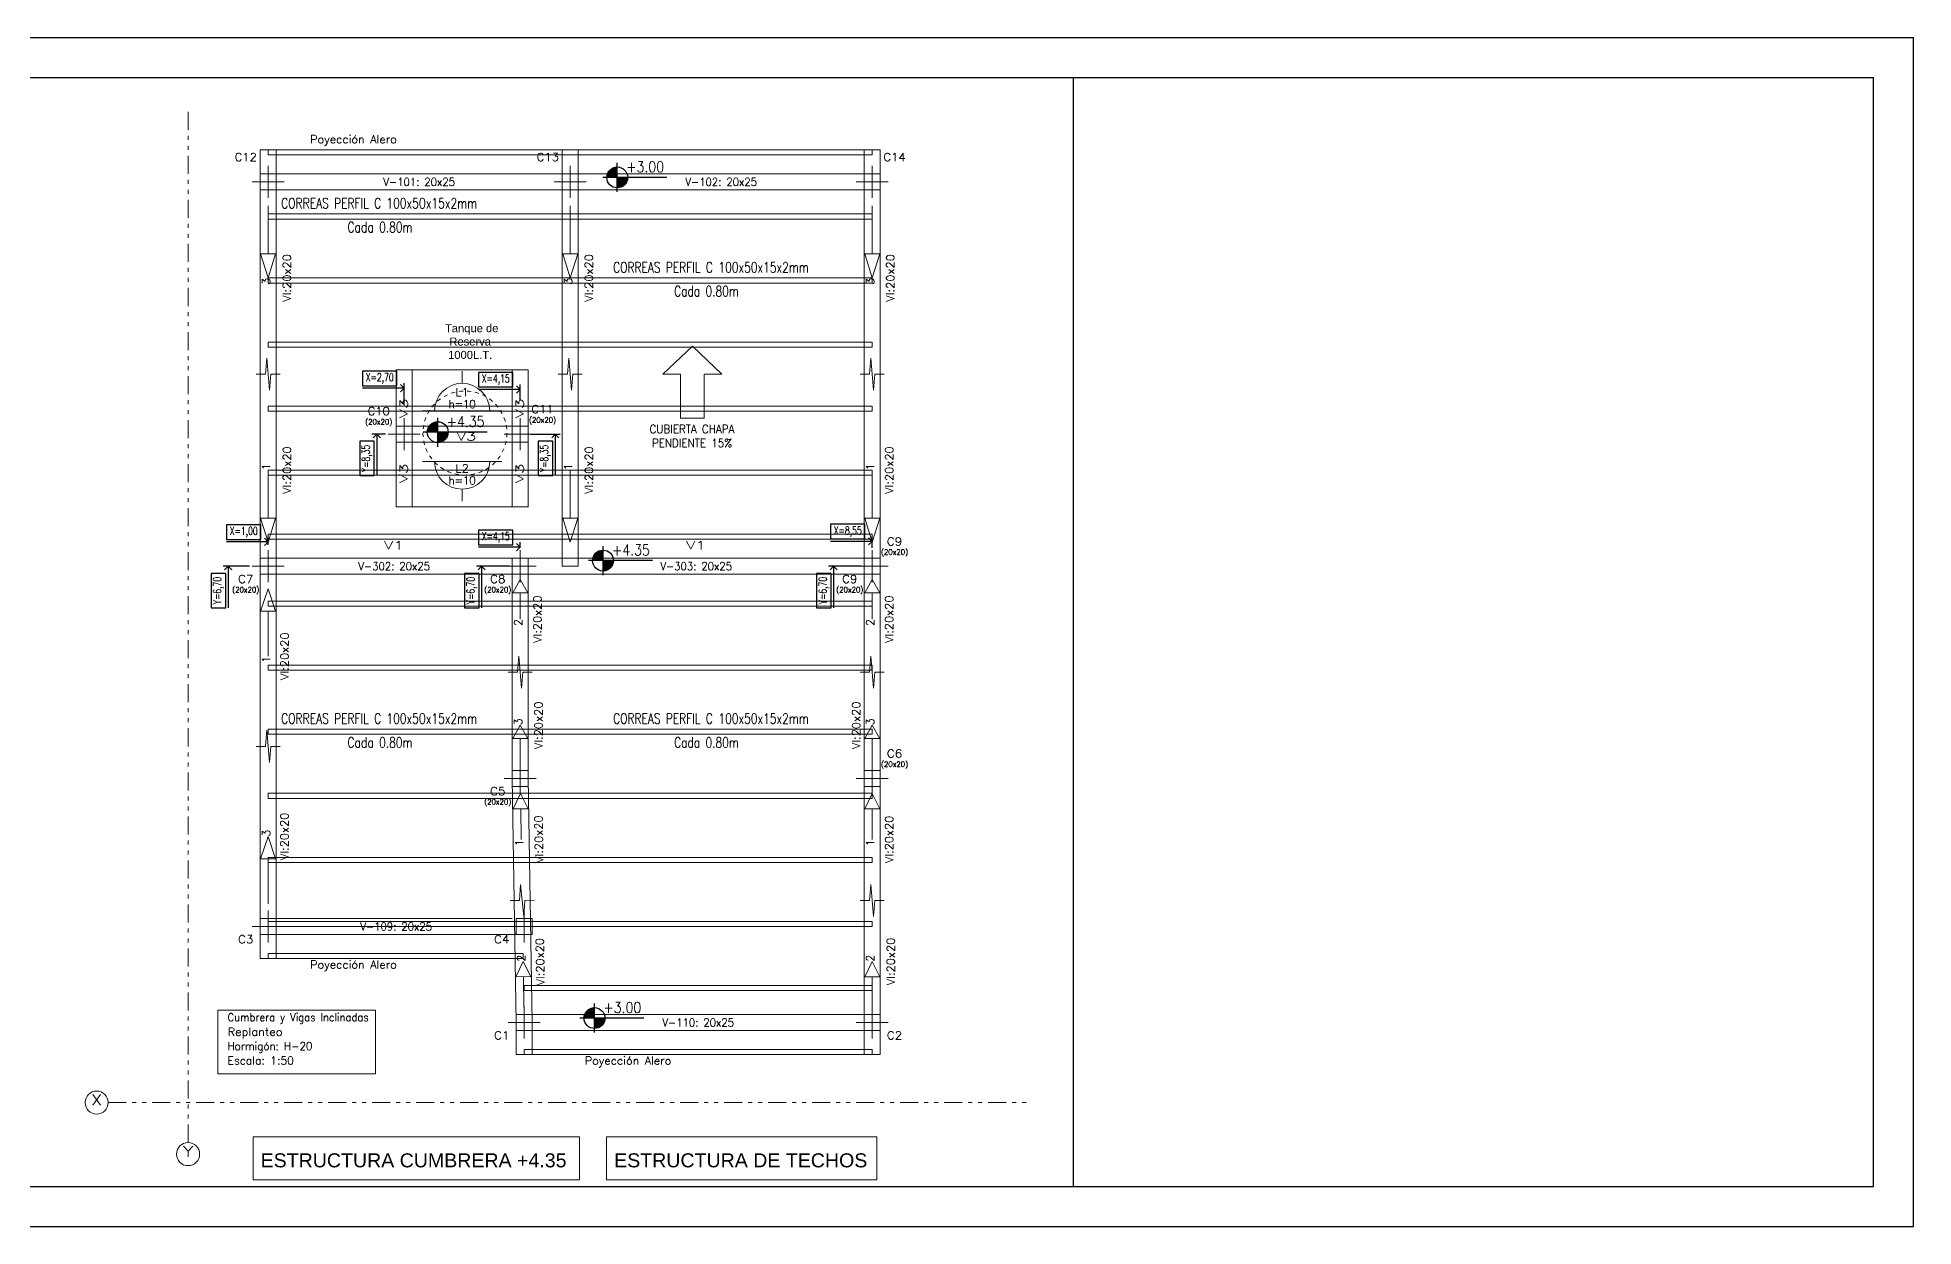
# Model space of a CAD drawing. Header units: millimetres. Extents: x 2686.2 to 2770.2, y 1378.2 to 1450.
# Drawn here: x 2723.3 to 2770.19, y 1378.24 to 1407.94 of the extents above; entities that cross this region are included whole.
import ezdxf
from ezdxf.enums import TextEntityAlignment as Align

# ---------------------------------------------------------------- set-up
doc = ezdxf.new("R2010")
doc.units = ezdxf.units.MM
for name, pattern in [('BREAK', [0.395211, 0.282222, -0.112889, 0.0001]), ('CYPE_RAYAPUNTOPUNTO', [0.45, 0.225, -0.075, 0, -0.075, 0, -0.075]), ('TRAZO_HUECO', [0.75, 0.5, -0.25])]:
    doc.linetypes.add(name, pattern=pattern)
for name, color, linetype, lineweight in [('0.40', 3, 'Continuous', 40), ('ABERTURA', 30, 'Continuous', 15), ('COLUMNA_DIM', 4, 'Continuous', 9), ('COLUMNA_REF', 3, 'Continuous', 9), ('COLUMNAS_EJES', 1, 'Continuous', 0), ('COTAS_REF_LINEAS', 2, 'Continuous', 0), ('COTAS_REPLANTEO', 3, 'CYPE_RAYAPUNTOPUNTO', 0), ('CUADRO_LINEAS_DE_LA_TABLA_DE_COMPUTO_DEL_CUADRO_DE_COLUMNAS', 1, 'Continuous', 9), ('muy fino', 31, 'Continuous', 5), ('OT_NUMG_VIG_INCL', 2, 'Continuous', 0), ('OT_SECC_VIG_INCL', 2, 'Continuous', 0), ('OT_VIG_INCL', 2, 'Continuous', 0), ('PA_NUM_ALTURA', 7, 'Continuous', 0), ('PA_SIMB_HUEC', 7, 'Continuous', 0), ('PILAR_HORMIGON', 2, 'Continuous', 20), ('REFERENCIAS', 2, 'Continuous', 9), ('TABLAS', 1, 'Continuous', 9), ('TEXTO', 7, 'Continuous', 13), ('TEXTOS_02', 2, 'Continuous', 20), ('VIG_CARAS', 5, 'Continuous', 9), ('VIG_DIM_VIGAS', 3, 'Continuous', 9), ('VIG_INT_DESC', 6, 'Continuous', 0)]:
    doc.layers.add(name, color=color, linetype=linetype, lineweight=lineweight)
for name, color, linetype in [('00-FORMATO', 7, 'Continuous'), ('CIM_CUAD_ZAPATA', 1, 'Continuous'), ('COTAS-PARCIALES', 2, 'Continuous')]:
    doc.layers.add(name, color=color, linetype=linetype)
doc.styles.add('CYPETXT', font='romans__.ttf', dxfattribs={"height": 0.2})
doc.styles.add('Estilo1', font='romans.shx', dxfattribs={"width": 0.85, "height": 0.12})
doc.styles.add('FORMATO', font='swiss.ttf')
doc.styles.add('ROMANS', font='romans')
doc.styles.add('ROMANS-ICR', font='romans.shx', dxfattribs={"width": 0.7})
doc.styles.get("Standard").update_dxf_attribs({"font": 'arial.ttf'})
doc.dimstyles.new('COTA 1-100 Prog. X', dxfattribs={"dimscale": 0.1, "dimtxt": 2, "dimasz": 1.8, "dimexe": 1.25, "dimexo": 0.625, "dimgap": -0.625, "dimtad": 1, "dimjust": 2, "dimlfac": 0.5, "dimzin": 1, "dimtxsty": 'ROMANS-ICR', "dimblk": 'OPEN90', "dimcen": 2.5, "dimse1": 1, "dimsd1": 1, "dimclrt": 3, "dimadec": 0, "dimazin": 0, "dimtfac": 1, "dimtmove": 0, "dimatfit": 3, "dimfxl": 1.25, "dimarcsym": 0})
doc.dimstyles.new('COTA 1-100 Prog.Y', dxfattribs={"dimscale": 0.1, "dimtxt": 2, "dimasz": 1.8, "dimexe": 1.25, "dimexo": 0.625, "dimgap": -0.625, "dimtad": 1, "dimjust": 2, "dimlfac": 0.5, "dimzin": 1, "dimtxsty": 'ROMANS-ICR', "dimblk": 'OPEN90', "dimcen": 2.5, "dimse1": 1, "dimsd1": 1, "dimclrt": 3, "dimadec": 0, "dimazin": 0, "dimtfac": 1, "dimtmove": 0, "dimatfit": 3, "dimfxl": 1.25, "dimarcsym": 0})

# ---------------------------------------------------------------- blocks, each defined once
blk = doc.blocks.new('Ejes de la columna')
at = {"layer": 'COLUMNAS_EJES'}
for p, q in [((-0.5, 0), (0.5, 0)), ((0, -0.5), (0, 0.5))]:
    blk.add_line(p, q, dxfattribs=at)
blk = doc.blocks.new('A$C5C0B6773')
at = {"lineweight": 18}
for p, q in [((1.5, 2.25), (3, 3.669)), ((3, 3.669), (4.5, 2.25)), ((1.5, 2.25), (2.4, 2.25)), ((2.4, 0), (2.4, 2.25)), ((3.6, 0), (3.6, 2.25)), ((3.6, 2.25), (4.5, 2.25)), ((2.4, 0), (3.6, 0))]:
    blk.add_line(p, q, dxfattribs=at)
blk = doc.blocks.new('_Open90')
at = {"layer": '0.40', "color": 0, "lineweight": -2}
for p, q in [((0, 0), (-1, 0)), ((-0.5, 0.5), (0, 0)), ((0, 0), (-0.5, -0.5))]:
    blk.add_line(p, q, dxfattribs=at)
blk = doc.blocks.new('*D45')
at = {"color": 0, "lineweight": -2, "transparency": 16777216}
for p, q in [((2728.599, 1394.737), (2727.938, 1394.737)), ((2728.001, 1394.557), (2727.638, 1394.557)), ((2727.638, 1394.557), (2727.638, 1393.699)), ((2728.001, 1393.699), (2728.001, 1394.557)), ((2728.063, 1394.557), (2728.063, 1393.699)), ((2727.638, 1393.699), (2728.001, 1393.699))]:
    blk.add_line(p, q, dxfattribs=at)
at = {"layer": 'Defpoints', "color": 0, "transparency": 16777216}
for p in [(2728.063, 1394.737), (2728.661, 1394.737), (2728.119, 1381.337)]:
    blk.add_point(p, dxfattribs=at)
at = {"color": 0, "lineweight": -2, "transparency": 16777216, "xscale": 0.18, "yscale": 0.18, "zscale": 0.18, "rotation": 90}
blk.add_blockref('_Open90', (2728.063, 1394.737), dxfattribs=at)
at = {"color": 3, "transparency": 16777216, "insert": (2727.819, 1394.128), "char_height": 0.2, "attachment_point": 5, "rotation": 90, "style": 'ROMANS-ICR'}
blk.add_mtext('Y=6,70', dxfattribs=at)
blk = doc.blocks.new('*D46')
at = {"color": 0, "lineweight": -2, "transparency": 16777216}
for p, q in [((2731.999, 1398.037), (2731.651, 1398.037)), ((2731.714, 1397.857), (2731.351, 1397.857)), ((2731.351, 1397.857), (2731.351, 1396.999)), ((2731.714, 1396.999), (2731.714, 1397.857)), ((2731.776, 1397.857), (2731.776, 1396.999)), ((2731.351, 1396.999), (2731.714, 1396.999))]:
    blk.add_line(p, q, dxfattribs=at)
at = {"layer": 'Defpoints', "color": 0, "transparency": 16777216}
for p in [(2731.776, 1398.037), (2732.061, 1398.037), (2731.519, 1381.337)]:
    blk.add_point(p, dxfattribs=at)
at = {"color": 0, "lineweight": -2, "transparency": 16777216, "xscale": 0.18, "yscale": 0.18, "zscale": 0.18, "rotation": 90}
blk.add_blockref('_Open90', (2731.776, 1398.037), dxfattribs=at)
at = {"color": 3, "transparency": 16777216, "insert": (2731.532, 1397.428), "char_height": 0.2, "attachment_point": 5, "rotation": 90, "style": 'ROMANS-ICR'}
blk.add_mtext('Y=8,35', dxfattribs=at)
blk = doc.blocks.new('*D47')
at = {"color": 0, "lineweight": -2, "transparency": 16777216}
for p, q in [((2735.624, 1398.037), (2736.364, 1398.037)), ((2736.176, 1397.857), (2735.813, 1397.857)), ((2735.813, 1397.857), (2735.813, 1396.999)), ((2736.176, 1396.999), (2736.176, 1397.857)), ((2736.239, 1397.857), (2736.239, 1396.999)), ((2735.813, 1396.999), (2736.176, 1396.999))]:
    blk.add_line(p, q, dxfattribs=at)
at = {"layer": 'Defpoints', "color": 0, "transparency": 16777216}
for p in [(2735.561, 1398.037), (2736.239, 1398.037), (2734.419, 1381.337)]:
    blk.add_point(p, dxfattribs=at)
at = {"color": 0, "lineweight": -2, "transparency": 16777216, "xscale": 0.18, "yscale": 0.18, "zscale": 0.18, "rotation": 90}
blk.add_blockref('_Open90', (2736.239, 1398.037), dxfattribs=at)
at = {"color": 3, "transparency": 16777216, "insert": (2735.994, 1397.428), "char_height": 0.2, "attachment_point": 5, "rotation": 90, "style": 'ROMANS-ICR'}
blk.add_mtext('Y=8,35', dxfattribs=at)
blk = doc.blocks.new('*D48')
at = {"color": 0, "lineweight": -2, "transparency": 16777216}
for p, q in [((2735.099, 1394.737), (2734.273, 1394.737)), ((2734.335, 1394.557), (2733.972, 1394.557)), ((2733.972, 1394.557), (2733.972, 1393.699)), ((2734.335, 1393.699), (2734.335, 1394.557)), ((2734.398, 1394.557), (2734.398, 1393.699)), ((2733.972, 1393.699), (2734.335, 1393.699))]:
    blk.add_line(p, q, dxfattribs=at)
at = {"layer": 'Defpoints', "color": 0, "transparency": 16777216}
for p in [(2734.398, 1394.737), (2735.161, 1394.737), (2734.619, 1381.337)]:
    blk.add_point(p, dxfattribs=at)
at = {"color": 0, "lineweight": -2, "transparency": 16777216, "xscale": 0.18, "yscale": 0.18, "zscale": 0.18, "rotation": 90}
blk.add_blockref('_Open90', (2734.398, 1394.737), dxfattribs=at)
at = {"color": 3, "transparency": 16777216, "insert": (2734.154, 1394.128), "char_height": 0.2, "attachment_point": 5, "rotation": 90, "style": 'ROMANS-ICR'}
blk.add_mtext('Y=6,70', dxfattribs=at)
blk = doc.blocks.new('*D49')
at = {"color": 0, "lineweight": -2, "transparency": 16777216}
for p, q in [((2743.899, 1394.737), (2743.073, 1394.737)), ((2743.135, 1394.557), (2742.772, 1394.557)), ((2742.772, 1394.557), (2742.772, 1393.699)), ((2743.135, 1393.699), (2743.135, 1394.557)), ((2743.198, 1394.557), (2743.198, 1393.699)), ((2742.772, 1393.699), (2743.135, 1393.699))]:
    blk.add_line(p, q, dxfattribs=at)
at = {"layer": 'Defpoints', "color": 0, "transparency": 16777216}
for p in [(2743.198, 1394.737), (2743.961, 1394.737), (2743.419, 1381.337)]:
    blk.add_point(p, dxfattribs=at)
at = {"color": 0, "lineweight": -2, "transparency": 16777216, "xscale": 0.18, "yscale": 0.18, "zscale": 0.18, "rotation": 90}
blk.add_blockref('_Open90', (2743.198, 1394.737), dxfattribs=at)
at = {"color": 3, "transparency": 16777216, "insert": (2742.954, 1394.128), "char_height": 0.2, "attachment_point": 5, "rotation": 90, "style": 'ROMANS-ICR'}
blk.add_mtext('Y=6,70', dxfattribs=at)
blk = doc.blocks.new('*D50')
at = {"color": 0, "lineweight": -2, "transparency": 16777216}
for p, q in [((2732.281, 1399.608), (2731.423, 1399.608)), ((2731.423, 1399.608), (2731.423, 1399.245)), ((2732.281, 1399.245), (2732.281, 1399.608)), ((2731.423, 1399.245), (2732.281, 1399.245)), ((2732.281, 1399.183), (2731.423, 1399.183)), ((2732.461, 1398.763), (2732.461, 1399.308))]:
    blk.add_line(p, q, dxfattribs=at)
at = {"layer": 'Defpoints', "color": 0, "transparency": 16777216}
for p in [(2732.461, 1399.183), (2732.461, 1398.7), (2727.061, 1397.684)]:
    blk.add_point(p, dxfattribs=at)
at = {"color": 0, "lineweight": -2, "transparency": 16777216, "xscale": 0.18, "yscale": 0.18, "zscale": 0.18}
blk.add_blockref('_Open90', (2732.461, 1399.183), dxfattribs=at)
at = {"color": 3, "transparency": 16777216, "insert": (2731.852, 1399.427), "char_height": 0.2, "attachment_point": 5, "style": 'ROMANS-ICR'}
blk.add_mtext('X=2,70', dxfattribs=at)
blk = doc.blocks.new('*D51')
at = {"color": 0, "lineweight": -2, "transparency": 16777216}
for p, q in [((2735.181, 1399.577), (2734.323, 1399.577)), ((2734.323, 1399.577), (2734.323, 1399.214)), ((2735.181, 1399.214), (2735.181, 1399.577)), ((2734.323, 1399.214), (2735.181, 1399.214)), ((2735.181, 1399.151), (2734.323, 1399.151)), ((2735.361, 1398.881), (2735.361, 1399.276))]:
    blk.add_line(p, q, dxfattribs=at)
at = {"layer": 'Defpoints', "color": 0, "transparency": 16777216}
for p in [(2735.361, 1399.151), (2727.061, 1398.818), (2735.361, 1398.818)]:
    blk.add_point(p, dxfattribs=at)
at = {"color": 0, "lineweight": -2, "transparency": 16777216, "xscale": 0.18, "yscale": 0.18, "zscale": 0.18}
blk.add_blockref('_Open90', (2735.361, 1399.151), dxfattribs=at)
at = {"color": 3, "transparency": 16777216, "insert": (2734.752, 1399.395), "char_height": 0.2, "attachment_point": 5, "style": 'ROMANS-ICR'}
blk.add_mtext('X=4,15', dxfattribs=at)
blk = doc.blocks.new('*D89')
at = {"color": 0, "lineweight": -2, "transparency": 16777216}
for p, q in [((2728.881, 1395.77), (2728.023, 1395.77)), ((2728.023, 1395.77), (2728.023, 1395.407)), ((2728.881, 1395.407), (2728.881, 1395.77)), ((2728.023, 1395.407), (2728.881, 1395.407)), ((2728.881, 1395.344), (2728.023, 1395.344)), ((2729.061, 1395.269), (2729.061, 1395.469))]:
    blk.add_line(p, q, dxfattribs=at)
at = {"layer": 'Defpoints', "color": 0, "transparency": 16777216}
for p in [(2727.061, 1395.206), (2729.061, 1395.344), (2729.061, 1395.206)]:
    blk.add_point(p, dxfattribs=at)
at = {"color": 0, "lineweight": -2, "transparency": 16777216, "xscale": 0.18, "yscale": 0.18, "zscale": 0.18}
blk.add_blockref('_Open90', (2729.061, 1395.344), dxfattribs=at)
at = {"color": 3, "transparency": 16777216, "insert": (2728.452, 1395.588), "char_height": 0.2, "attachment_point": 5, "style": 'ROMANS-ICR'}
blk.add_mtext('X=1,00', dxfattribs=at)
blk = doc.blocks.new('*D90')
at = {"color": 0, "lineweight": -2, "transparency": 16777216}
for p, q in [((2735.181, 1395.638), (2734.323, 1395.638)), ((2734.323, 1395.638), (2734.323, 1395.275)), ((2734.323, 1395.275), (2735.181, 1395.275)), ((2735.181, 1395.212), (2734.323, 1395.212)), ((2735.181, 1395.275), (2735.181, 1395.638)), ((2735.361, 1395.2), (2735.361, 1395.337))]:
    blk.add_line(p, q, dxfattribs=at)
at = {"layer": 'Defpoints', "color": 0, "transparency": 16777216}
for p in [(2727.061, 1395.344), (2735.361, 1395.212), (2735.361, 1395.137)]:
    blk.add_point(p, dxfattribs=at)
at = {"color": 0, "lineweight": -2, "transparency": 16777216, "xscale": 0.18, "yscale": 0.18, "zscale": 0.18}
blk.add_blockref('_Open90', (2735.361, 1395.212), dxfattribs=at)
at = {"color": 3, "transparency": 16777216, "insert": (2734.752, 1395.456), "char_height": 0.2, "attachment_point": 5, "style": 'ROMANS-ICR'}
blk.add_mtext('X=4,15', dxfattribs=at)
blk = doc.blocks.new('*D91')
at = {"color": 0, "lineweight": -2, "transparency": 16777216}
for p, q in [((2743.981, 1395.783), (2743.123, 1395.783)), ((2743.123, 1395.783), (2743.123, 1395.42)), ((2743.981, 1395.42), (2743.981, 1395.783)), ((2743.123, 1395.42), (2743.981, 1395.42)), ((2743.981, 1395.357), (2743.123, 1395.357)), ((2744.161, 1395.2), (2744.161, 1395.482))]:
    blk.add_line(p, q, dxfattribs=at)
at = {"layer": 'Defpoints', "color": 0, "transparency": 16777216}
for p in [(2727.061, 1395.212), (2744.161, 1395.357), (2744.161, 1395.137)]:
    blk.add_point(p, dxfattribs=at)
at = {"color": 0, "lineweight": -2, "transparency": 16777216, "xscale": 0.18, "yscale": 0.18, "zscale": 0.18}
blk.add_blockref('_Open90', (2744.161, 1395.357), dxfattribs=at)
at = {"color": 3, "transparency": 16777216, "insert": (2743.552, 1395.601), "char_height": 0.2, "attachment_point": 5, "style": 'ROMANS-ICR'}
blk.add_mtext('X=8,55', dxfattribs=at)

msp = doc.modelspace()

# ---------------------------------------------------------------- hatches: boundary and pattern name
at = {"layer": 'COTAS-PARCIALES', "ltscale": 0.25}
h = msp.add_hatch(color=256, dxfattribs=at)
h.dxf.hatch_style = 1
h.paths.add_polyline_path([(2737.788, 1404.449), (2737.788, 1404.71, 0.414214), (2737.527, 1404.449)])
h.paths.add_polyline_path([(2737.788, 1404.188, 0.414214), (2738.05, 1404.449), (2737.788, 1404.449)])
h = msp.add_hatch(color=256, dxfattribs=at)
h.dxf.hatch_style = 1
h.paths.add_polyline_path([(2733.301, 1398.085), (2733.301, 1398.346, 0.414214), (2733.039, 1398.085)])
h.paths.add_polyline_path([(2733.301, 1397.823, 0.414214), (2733.562, 1398.085), (2733.301, 1398.085)])
h = msp.add_hatch(color=256, dxfattribs=at)
h.dxf.hatch_style = 1
h.paths.add_polyline_path([(2737.433, 1394.877), (2737.433, 1395.138, 0.414214), (2737.172, 1394.877)])
h.paths.add_polyline_path([(2737.433, 1394.615, 0.414214), (2737.695, 1394.877), (2737.433, 1394.877)])
h = msp.add_hatch(color=256, dxfattribs=at)
h.dxf.hatch_style = 1
h.paths.add_polyline_path([(2737.219, 1383.449), (2737.219, 1383.71, 0.414214), (2736.957, 1383.449)])
h.paths.add_polyline_path([(2737.219, 1383.187, 0.414214), (2737.48, 1383.449), (2737.219, 1383.449)])

# ---------------------------------------------------------------- linework, layer by layer
at = {"layer": '00-FORMATO', "color": 3, "ltscale": 0.1}
for p, q in [((2686.192, 1407.943), (2770.192, 1407.943)), ((2770.192, 1378.243), (2770.192, 1407.943)), ((2688.692, 1406.943), (2769.192, 1406.943)), ((2749.192, 1379.243), (2749.192, 1406.943)), ((2769.192, 1379.243), (2769.192, 1406.943)), ((2688.692, 1379.243), (2769.192, 1379.243)), ((2686.192, 1378.243), (2770.192, 1378.243))]:
    msp.add_line(p, q, dxfattribs=at)
at = {"layer": 'ABERTURA', "linetype": 'BREAK', "lineweight": 15, "ltscale": 0.1}
msp.add_circle((2733.98, 1398.063), 1.05, dxfattribs=at)
at = {"layer": 'COTAS-PARCIALES', "ltscale": 0.25}
for p, q in [((2737.788, 1404.088), (2737.788, 1404.81)), ((2739.027, 1404.449), (2737.427, 1404.449)), ((2734.539, 1398.085), (2732.939, 1398.085)), ((2733.301, 1397.723), (2733.301, 1398.446)), ((2737.433, 1394.515), (2737.433, 1395.238)), ((2738.672, 1394.877), (2737.072, 1394.877)), ((2738.457, 1383.449), (2736.857, 1383.449)), ((2737.219, 1383.087), (2737.219, 1383.81))]:
    msp.add_line(p, q, dxfattribs=at)
for centre in [(2737.788, 1404.449), (2733.301, 1398.085), (2737.433, 1394.877), (2737.219, 1383.449)]:
    msp.add_circle(centre, 0.261, dxfattribs=at)
at = {"layer": 'COTAS_REF_LINEAS'}
for centre in [(2724.774, 1381.337), (2727.061, 1380.05)]:
    msp.add_circle(centre, 0.288, dxfattribs=at)
at = {"layer": 'COTAS_REPLANTEO', "ltscale": 2}
for p, q in [((2727.061, 1380.337), (2727.061, 1406.134)), ((2725.061, 1381.337), (2748.055, 1381.337))]:
    msp.add_line(p, q, dxfattribs=at)
at = {"layer": 'CUADRO_LINEAS_DE_LA_TABLA_DE_COMPUTO_DEL_CUADRO_DE_COLUMNAS'}
for points in [[(2729.061, 1405.137), (2744.161, 1405.137), (2744.161, 1405.01), (2729.061, 1405.01)], [(2729.061, 1403.537), (2744.161, 1403.537), (2744.161, 1403.41), (2729.061, 1403.41)], [(2729.061, 1401.937), (2744.161, 1401.937), (2744.161, 1401.81), (2729.061, 1401.81)], [(2729.061, 1400.337), (2744.161, 1400.337), (2744.161, 1400.21), (2729.061, 1400.21)], [(2729.061, 1398.737), (2744.161, 1398.737), (2744.161, 1398.61), (2729.061, 1398.61)], [(2729.061, 1397.137), (2744.161, 1397.137), (2744.161, 1397.01), (2729.061, 1397.01)], [(2729.061, 1395.537), (2744.161, 1395.537), (2744.161, 1395.41), (2729.061, 1395.41)], [(2729.061, 1393.864), (2744.161, 1393.864), (2744.161, 1393.737), (2729.061, 1393.737)], [(2729.061, 1392.264), (2744.161, 1392.264), (2744.161, 1392.137), (2729.061, 1392.137)], [(2729.061, 1390.664), (2744.161, 1390.664), (2744.161, 1390.537), (2729.061, 1390.537)], [(2729.061, 1389.064), (2744.161, 1389.064), (2744.161, 1388.937), (2729.061, 1388.937)], [(2729.061, 1387.464), (2744.161, 1387.464), (2744.161, 1387.337), (2729.061, 1387.337)], [(2729.061, 1385.864), (2744.161, 1385.864), (2744.161, 1385.737), (2729.061, 1385.737)], [(2729.061, 1385.064), (2735.434, 1385.064), (2735.434, 1384.937), (2729.061, 1384.937)], [(2735.461, 1384.264), (2744.161, 1384.264), (2744.161, 1384.137), (2735.461, 1384.137)], [(2735.461, 1382.664), (2744.161, 1382.664), (2744.161, 1382.537), (2735.461, 1382.537)]]:
    msp.add_lwpolyline(points, close=True, dxfattribs=at)
at = {"layer": 'OT_VIG_INCL'}
for p, q in [((2728.861, 1404.337), (2729.261, 1404.337)), ((2728.861, 1394.737), (2728.861, 1404.337)), ((2729.261, 1404.337), (2729.261, 1394.737)), ((2736.411, 1404.337), (2736.811, 1404.337)), ((2736.411, 1394.737), (2736.411, 1404.337)), ((2736.811, 1404.337), (2736.811, 1394.737)), ((2743.961, 1404.337), (2744.361, 1404.337)), ((2743.961, 1394.737), (2743.961, 1404.337)), ((2744.361, 1404.337), (2744.361, 1394.737)), ((2729.061, 1403.737), (2729.061, 1402.537)), ((2736.611, 1403.737), (2736.611, 1402.537)), ((2744.161, 1403.737), (2744.161, 1402.537)), ((2729.249, 1402.537), (2728.874, 1402.537)), ((2728.874, 1402.537), (2729.061, 1401.937)), ((2729.249, 1402.537), (2729.061, 1401.937)), ((2736.799, 1402.537), (2736.424, 1402.537)), ((2736.424, 1402.537), (2736.611, 1401.937)), ((2736.799, 1402.537), (2736.611, 1401.937)), ((2744.349, 1402.537), (2743.974, 1402.537)), ((2743.974, 1402.537), (2744.161, 1401.937)), ((2744.349, 1402.537), (2744.161, 1401.937)), ((2728.761, 1399.537), (2728.995, 1399.537)), ((2729.128, 1399.537), (2729.361, 1399.537)), ((2736.311, 1399.537), (2736.545, 1399.537)), ((2736.678, 1399.537), (2736.911, 1399.537)), ((2743.861, 1399.537), (2744.095, 1399.537)), ((2744.228, 1399.537), (2744.461, 1399.537)), ((2729.061, 1397.137), (2729.061, 1395.937)), ((2736.611, 1397.137), (2736.611, 1395.937)), ((2744.161, 1397.137), (2744.161, 1395.937)), ((2728.874, 1395.937), (2729.249, 1395.937)), ((2728.874, 1395.937), (2729.061, 1395.337)), ((2729.249, 1395.937), (2729.061, 1395.337)), ((2736.424, 1395.937), (2736.799, 1395.937)), ((2736.424, 1395.937), (2736.611, 1395.337)), ((2736.799, 1395.937), (2736.611, 1395.337)), ((2743.974, 1395.937), (2744.349, 1395.937)), ((2743.974, 1395.937), (2744.161, 1395.337)), ((2744.349, 1395.937), (2744.161, 1395.337)), ((2728.861, 1385.737), (2728.861, 1394.737)), ((2729.261, 1394.737), (2728.861, 1394.737)), ((2728.861, 1394.737), (2729.261, 1394.737)), ((2729.261, 1394.737), (2729.261, 1385.737)), ((2735.161, 1389.437), (2735.161, 1394.737)), ((2735.161, 1394.737), (2735.561, 1394.737)), ((2735.561, 1394.737), (2735.561, 1389.437)), ((2736.811, 1394.737), (2736.411, 1394.737)), ((2743.961, 1389.437), (2743.961, 1394.737)), ((2744.361, 1394.737), (2743.961, 1394.737)), ((2743.961, 1394.737), (2744.361, 1394.737)), ((2744.361, 1394.737), (2744.361, 1389.437)), ((2735.174, 1394.075), (2735.361, 1394.406)), ((2735.549, 1394.075), (2735.361, 1394.406)), ((2743.974, 1394.075), (2744.161, 1394.406)), ((2744.349, 1394.075), (2744.161, 1394.406)), ((2728.874, 1393.612), (2729.061, 1394.175)), ((2729.249, 1393.612), (2729.061, 1394.175)), ((2735.549, 1394.075), (2735.174, 1394.075)), ((2735.361, 1393.412), (2735.361, 1394.075)), ((2744.349, 1394.075), (2743.974, 1394.075)), ((2744.161, 1393.412), (2744.161, 1394.075)), ((2729.249, 1393.612), (2728.874, 1393.612)), ((2729.061, 1392.487), (2729.061, 1393.612)), ((2735.328, 1392.487), (2735.295, 1392.087)), ((2744.128, 1392.487), (2744.095, 1392.087)), ((2735.061, 1392.087), (2735.295, 1392.087)), ((2735.061, 1392.087), (2735.295, 1392.087)), ((2735.428, 1392.087), (2735.661, 1392.087)), ((2735.428, 1392.087), (2735.661, 1392.087)), ((2743.861, 1392.087), (2744.095, 1392.087)), ((2743.861, 1392.087), (2744.095, 1392.087)), ((2744.228, 1392.087), (2744.461, 1392.087)), ((2744.228, 1392.087), (2744.461, 1392.087)), ((2735.174, 1390.431), (2735.361, 1390.762)), ((2735.549, 1390.431), (2735.361, 1390.762)), ((2743.974, 1390.431), (2744.161, 1390.762)), ((2744.349, 1390.431), (2744.161, 1390.762)), ((2728.761, 1390.237), (2728.995, 1390.237)), ((2729.128, 1390.237), (2729.361, 1390.237)), ((2735.174, 1390.431), (2735.549, 1390.431)), ((2735.361, 1389.768), (2735.361, 1390.431)), ((2743.974, 1390.431), (2744.349, 1390.431)), ((2744.161, 1389.768), (2744.161, 1390.431)), ((2735.161, 1389.434), (2735.561, 1389.44)), ((2735.561, 1389.437), (2735.161, 1389.437)), ((2735.211, 1386.384), (2735.161, 1389.434)), ((2735.561, 1389.44), (2735.611, 1386.39)), ((2743.961, 1386.387), (2743.961, 1389.437)), ((2743.961, 1389.437), (2744.361, 1389.437)), ((2744.361, 1389.437), (2743.961, 1389.437)), ((2744.361, 1389.437), (2744.361, 1386.387)), ((2735.186, 1388.672), (2735.367, 1389.056)), ((2735.561, 1388.678), (2735.186, 1388.672)), ((2735.561, 1388.678), (2735.367, 1389.056)), ((2735.386, 1387.912), (2735.374, 1388.675)), ((2743.974, 1388.675), (2744.161, 1389.056)), ((2744.349, 1388.675), (2743.974, 1388.675)), ((2744.349, 1388.675), (2744.161, 1389.056)), ((2744.161, 1387.912), (2744.161, 1388.675)), ((2728.874, 1387.425), (2729.061, 1387.987)), ((2729.249, 1387.425), (2729.061, 1387.987)), ((2728.874, 1387.425), (2729.249, 1387.425)), ((2729.061, 1386.3), (2729.061, 1387.425)), ((2735.345, 1386.386), (2735.371, 1386.787)), ((2735.111, 1386.382), (2735.345, 1386.386)), ((2735.111, 1386.382), (2735.345, 1386.386)), ((2735.261, 1383.334), (2735.211, 1386.384)), ((2735.478, 1386.388), (2735.711, 1386.392)), ((2735.478, 1386.388), (2735.711, 1386.392)), ((2735.611, 1386.39), (2735.661, 1383.34)), ((2743.861, 1386.387), (2744.095, 1386.387)), ((2743.861, 1386.387), (2744.095, 1386.387)), ((2743.961, 1383.337), (2743.961, 1386.387)), ((2744.228, 1386.387), (2744.461, 1386.387)), ((2744.228, 1386.387), (2744.461, 1386.387)), ((2744.361, 1386.387), (2744.361, 1383.337)), ((2729.261, 1385.737), (2728.861, 1385.737)), ((2735.255, 1384.478), (2735.436, 1384.862)), ((2735.63, 1384.484), (2735.436, 1384.862)), ((2743.974, 1384.481), (2744.161, 1384.862)), ((2744.349, 1384.481), (2744.161, 1384.862)), ((2735.255, 1384.478), (2735.63, 1384.484)), ((2735.455, 1383.718), (2735.442, 1384.481)), ((2743.974, 1384.481), (2744.349, 1384.481)), ((2744.161, 1383.718), (2744.161, 1384.481)), ((2735.661, 1383.34), (2735.261, 1383.334)), ((2744.361, 1383.337), (2743.961, 1383.337))]:
    msp.add_line(p, q, dxfattribs=at)
for points in [[(2728.995, 1399.537), (2729.028, 1399.937), (2729.095, 1399.137), (2729.128, 1399.537)], [(2736.678, 1399.537), (2736.645, 1399.137), (2736.578, 1399.937), (2736.545, 1399.537)], [(2744.095, 1399.537), (2744.128, 1399.937), (2744.195, 1399.137), (2744.228, 1399.537)], [(2735.428, 1392.087), (2735.395, 1391.687), (2735.328, 1392.487)], [(2744.228, 1392.087), (2744.195, 1391.687), (2744.128, 1392.487)], [(2728.995, 1390.237), (2729.028, 1390.637), (2729.095, 1389.837), (2729.128, 1390.237)], [(2735.371, 1386.787), (2735.451, 1385.988), (2735.478, 1386.388)], [(2735.451, 1385.988), (2735.371, 1386.787)], [(2744.095, 1386.387), (2744.128, 1386.787)], [(2744.128, 1386.787), (2744.195, 1385.987), (2744.228, 1386.387)], [(2744.228, 1386.387), (2744.195, 1385.987)]]:
    msp.add_lwpolyline(points, dxfattribs=at)
at = {"layer": 'PA_NUM_ALTURA'}
for p, q in [((2733.911, 1399.307), (2733.911, 1399.607)), ((2732.922, 1398.617), (2734.9, 1398.617)), ((2732.922, 1397.35), (2734.9, 1397.35)), ((2733.911, 1396.361), (2733.911, 1396.661))]:
    msp.add_line(p, q, dxfattribs=at)
for centre, start, end in [((2733.911, 1398.617), 0, 180), ((2733.911, 1397.35), 180, 0)]:
    msp.add_arc(centre, 0.689, start, end, dxfattribs=at)
at = {"layer": 'PA_SIMB_HUEC', "linetype": 'TRAZO_HUECO'}
for p, q in [((2728.861, 1405.137), (2744.361, 1405.137)), ((2728.861, 1384.937), (2735.259, 1384.937)), ((2735.261, 1382.537), (2744.361, 1382.537))]:
    msp.add_line(p, q, dxfattribs=at)
at = {"layer": 'PILAR_HORMIGON'}
for p, q in [((2728.861, 1405.137), (2728.861, 1404.137)), ((2736.411, 1405.137), (2736.411, 1404.137)), ((2743.961, 1405.137), (2743.961, 1404.137)), ((2732.261, 1398.237), (2732.261, 1397.837)), ((2735.161, 1398.237), (2735.161, 1397.837)), ((2728.861, 1394.937), (2728.861, 1394.537)), ((2735.161, 1394.937), (2735.161, 1394.537)), ((2743.961, 1394.937), (2743.961, 1394.537)), ((2728.861, 1385.937), (2728.861, 1384.937)), ((2735.261, 1383.537), (2735.261, 1382.537))]:
    msp.add_line(p, q, dxfattribs=at)
for points in [[(2729.261, 1405.137), (2728.861, 1405.137)], [(2728.861, 1404.137), (2729.261, 1404.137), (2729.261, 1405.137)], [(2736.811, 1405.137), (2736.411, 1405.137)], [(2736.411, 1404.137), (2736.811, 1404.137), (2736.811, 1405.137)], [(2744.361, 1405.137), (2743.961, 1405.137)], [(2743.961, 1404.137), (2744.361, 1404.137), (2744.361, 1405.137)], [(2729.261, 1404.537), (2728.861, 1404.537)], [(2736.811, 1404.537), (2736.411, 1404.537)], [(2744.361, 1404.537), (2743.961, 1404.537)], [(2732.661, 1398.237), (2732.261, 1398.237)], [(2732.661, 1398.237), (2732.261, 1398.237)], [(2732.261, 1397.837), (2732.661, 1397.837), (2732.661, 1398.237)], [(2735.561, 1398.237), (2735.161, 1398.237)], [(2735.561, 1398.237), (2735.161, 1398.237)], [(2735.161, 1397.837), (2735.561, 1397.837), (2735.561, 1398.237)], [(2732.261, 1397.837), (2732.661, 1397.837)], [(2735.161, 1397.837), (2735.561, 1397.837)], [(2729.261, 1394.937), (2728.861, 1394.937)], [(2729.261, 1394.937), (2728.861, 1394.937)], [(2728.861, 1394.537), (2729.261, 1394.537), (2729.261, 1394.937)], [(2735.561, 1394.937), (2735.161, 1394.937)], [(2735.561, 1394.937), (2735.161, 1394.937)], [(2735.161, 1394.537), (2735.561, 1394.537), (2735.561, 1394.937)], [(2744.361, 1394.937), (2743.961, 1394.937)], [(2744.361, 1394.937), (2743.961, 1394.937)], [(2743.961, 1394.537), (2744.361, 1394.537), (2744.361, 1394.937)], [(2728.861, 1394.537), (2729.261, 1394.537)], [(2735.161, 1394.537), (2735.561, 1394.537)], [(2743.961, 1394.537), (2744.361, 1394.537)], [(2735.161, 1389.237), (2735.561, 1389.237), (2735.561, 1389.637), (2735.161, 1389.637), (2735.161, 1389.237)], [(2743.961, 1389.237), (2744.361, 1389.237), (2744.361, 1389.637), (2743.961, 1389.637), (2743.961, 1389.237)], [(2729.261, 1385.937), (2728.861, 1385.937)], [(2728.861, 1384.937), (2729.261, 1384.937), (2729.261, 1385.937)], [(2735.261, 1385.537), (2735.661, 1385.537), (2735.661, 1385.937), (2735.261, 1385.937), (2735.261, 1385.537)], [(2729.261, 1385.537), (2728.861, 1385.537)], [(2735.661, 1383.537), (2735.261, 1383.537)], [(2735.261, 1382.537), (2735.661, 1382.537), (2735.661, 1383.537)], [(2743.961, 1383.137), (2744.361, 1383.137), (2744.361, 1383.537), (2743.961, 1383.537), (2743.961, 1383.137)], [(2735.661, 1383.137), (2735.261, 1383.137)], [(2743.961, 1382.537), (2744.361, 1382.537), (2744.361, 1383.137), (2743.961, 1383.137), (2743.961, 1382.537)]]:
    msp.add_lwpolyline(points, dxfattribs=at)
at = {"layer": 'REFERENCIAS', "ltscale": 10}
for points in [[(2728.684, 1380.485), (2736.841, 1380.485), (2736.841, 1379.412), (2728.684, 1379.412)], [(2737.522, 1380.485), (2744.277, 1380.485), (2744.277, 1379.412), (2737.522, 1379.412)]]:
    msp.add_lwpolyline(points, close=True, dxfattribs=at)
at = {"layer": 'TABLAS'}
msp.add_lwpolyline([(2727.807, 1382.053), (2731.742, 1382.053), (2731.742, 1383.643), (2727.807, 1383.643), (2727.807, 1382.053)], dxfattribs=at)
at = {"layer": 'VIG_CARAS'}
for p, q in [((2729.261, 1404.537), (2736.411, 1404.537)), ((2729.261, 1404.137), (2736.411, 1404.137)), ((2736.811, 1404.537), (2743.961, 1404.537)), ((2736.811, 1404.137), (2743.961, 1404.137)), ((2732.261, 1398.237), (2732.261, 1399.64)), ((2732.261, 1399.639), (2735.561, 1399.639)), ((2732.661, 1398.237), (2732.661, 1399.64)), ((2735.161, 1398.237), (2735.161, 1399.64)), ((2735.561, 1398.237), (2735.561, 1399.64)), ((2732.661, 1398.237), (2735.161, 1398.237)), ((2732.261, 1396.222), (2732.261, 1397.837)), ((2732.661, 1397.837), (2735.161, 1397.837)), ((2732.661, 1396.222), (2732.661, 1397.837)), ((2735.161, 1396.222), (2735.161, 1397.837)), ((2735.561, 1396.222), (2735.561, 1397.837)), ((2732.261, 1396.223), (2735.561, 1396.223)), ((2729.261, 1394.937), (2735.161, 1394.937)), ((2735.561, 1394.937), (2743.961, 1394.937)), ((2729.261, 1394.537), (2735.161, 1394.537)), ((2735.561, 1394.537), (2743.961, 1394.537)), ((2729.261, 1385.937), (2735.161, 1385.937)), ((2729.261, 1385.537), (2735.261, 1385.537)), ((2735.661, 1383.537), (2743.961, 1383.537)), ((2735.661, 1383.137), (2743.961, 1383.137))]:
    msp.add_line(p, q, dxfattribs=at)

# ---------------------------------------------------------------- block references
at = {"layer": 'COLUMNAS_EJES', "xscale": 0.8, "yscale": 0.8, "zscale": 2}
for p in [(2729.061, 1404.337), (2736.611, 1404.337), (2744.161, 1404.337), (2732.461, 1398.037), (2732.461, 1398.037), (2735.361, 1398.037), (2735.361, 1398.037), (2729.061, 1394.737), (2729.061, 1394.737), (2735.361, 1394.737), (2735.361, 1394.737), (2744.161, 1394.737), (2744.161, 1394.737), (2735.361, 1389.437), (2744.161, 1389.437), (2729.061, 1385.737), (2735.461, 1385.737), (2735.461, 1383.337), (2744.161, 1383.337)]:
    msp.add_blockref('Ejes de la columna', p, dxfattribs=at)
at = {"layer": 'muy fino', "color": 251, "true_color": 0x636466, "xscale": -0.4910829403686305, "yscale": 0.4910829403686305, "zscale": 0.4910829403686305, "rotation": 4.565125181876795e-05}
msp.add_blockref('A$C5C0B6773', (2741.141, 1398.432), dxfattribs=at)

# ---------------------------------------------------------------- texts
at = {"layer": '00-FORMATO', "color": 2, "ltscale": 0.1, "style": 'FORMATO'}
for s, p in [('ESTRUCTURA CUMBRERA +4.35', (2728.873, 1379.72)), ('ESTRUCTURA DE TECHOS', (2737.711, 1379.72))]:
    msp.add_text(s, height=0.35, dxfattribs=at).set_placement(p)
at = {"layer": 'CIM_CUAD_ZAPATA', "style": 'CYPETXT', "width": 0.75}
for s, p in [('CORREAS PERFIL C 100x50x15x2mm', (2729.389, 1403.674)), ('Cada 0.80m', (2731.048, 1403.077)), ('CORREAS PERFIL C 100x50x15x2mm', (2737.683, 1402.074)), ('Cada 0.80m', (2739.207, 1401.477)), ('CORREAS PERFIL C 100x50x15x2mm', (2729.389, 1390.801)), ('CORREAS PERFIL C 100x50x15x2mm', (2737.683, 1390.801)), ('Cada 0.80m', (2731.048, 1390.204)), ('Cada 0.80m', (2739.207, 1390.204))]:
    msp.add_text(s, height=0.26, dxfattribs=at).set_placement(p)
at = {"layer": 'COLUMNA_DIM', "lineweight": 0, "style": 'CYPETXT', "width": 0.842426}
for p, p2 in [((2735.581, 1398.324), (2736.259, 1398.324)), ((2731.487, 1398.277), (2732.165, 1398.277)), ((2744.381, 1395.024), (2745.059, 1395.024)), ((2728.163, 1394.084), (2728.841, 1394.084)), ((2728.163, 1394.084), (2728.841, 1394.084)), ((2734.463, 1394.084), (2735.141, 1394.084)), ((2734.463, 1394.084), (2735.141, 1394.084)), ((2743.263, 1394.084), (2743.941, 1394.084)), ((2744.381, 1389.724), (2745.059, 1389.724)), ((2734.463, 1388.784), (2735.141, 1388.784))]:
    msp.add_text('(20x20)', height=0.1333, dxfattribs=at).set_placement(p, p2, align=Align.FIT)
at = {"layer": 'COLUMNA_REF', "style": 'CYPETXT'}
for s, width, p, p2 in [('C12', 0.883061, (2728.226, 1404.857), (2728.778, 1404.857)), ('C13', 0.883061, (2735.776, 1404.857), (2736.328, 1404.857)), ('C14', 0.883061, (2744.444, 1404.857), (2744.996, 1404.857)), ('C10', 0.883061, (2731.55, 1398.511), (2732.102, 1398.511)), ('C11', 0.883061, (2735.644, 1398.557), (2736.196, 1398.557)), ('C9', 0.887949, (2744.528, 1395.257), (2744.912, 1395.257)), ('C7', 0.887949, (2728.31, 1394.317), (2728.694, 1394.317)), ('C7', 0.887949, (2728.31, 1394.317), (2728.694, 1394.317)), ('C8', 0.887949, (2734.61, 1394.317), (2734.994, 1394.317)), ('C8', 0.887949, (2734.61, 1394.317), (2734.994, 1394.317)), ('C9', 0.887949, (2743.41, 1394.317), (2743.794, 1394.317)), ('C6', 0.887949, (2744.528, 1389.957), (2744.912, 1389.957)), ('C5', 0.887949, (2734.61, 1389.017), (2734.994, 1389.017)), ('C3', 0.887949, (2728.31, 1385.317), (2728.694, 1385.317)), ('C4', 0.887949, (2734.71, 1385.317), (2735.094, 1385.317)), ('C1', 0.887949, (2734.71, 1382.917), (2735.094, 1382.917)), ('C2', 0.887949, (2744.528, 1382.917), (2744.912, 1382.917))]:
    msp.add_text(s, height=0.2, dxfattribs=dict(at, width=width)).set_placement(p, p2, align=Align.FIT)
at = {"layer": 'COTAS-PARCIALES', "color": 2, "ltscale": 0.25, "char_height": 0.27, "width": 1.18842, "attachment_point": 1, "style": 'Estilo1'}
for s, insert in [('\\pi-0.035694;+3.00', (2738.05, 1404.849)), ('\\pi-0.035694;+4.35', (2733.562, 1398.485)), ('\\pi-0.035694;+4.35', (2737.695, 1395.277)), ('\\pi-0.035694;+3.00', (2737.48, 1383.849))]:
    msp.add_mtext(s, dxfattribs=dict(at, insert=insert))
at = {"layer": 'COTAS_REF_LINEAS', "style": 'CYPETXT'}
for s, width, p, p2 in [('X', 1.027817, (2724.642, 1381.27), (2724.906, 1381.27)), ('Y', 1.138912, (2726.929, 1379.983), (2727.193, 1379.983))]:
    msp.add_text(s, height=0.267, dxfattribs=dict(at, width=width)).set_placement(p, p2, align=Align.FIT)
at = {"layer": 'OT_NUMG_VIG_INCL', "style": 'CYPETXT', "width": 0.872087}
for s, rotation, p, p2 in [('3', 90, (2729.111, 1401.769), (2729.111, 1401.937)), ('3', 90, (2736.661, 1401.769), (2736.661, 1401.937)), ('3', 90, (2744.211, 1401.769), (2744.211, 1401.937)), ('1', 90, (2729.111, 1397.137), (2729.111, 1397.305)), ('1', 90, (2736.661, 1397.137), (2736.661, 1397.305)), ('1', 90, (2744.211, 1397.137), (2744.211, 1397.305)), ('2', 90, (2735.411, 1393.244), (2735.411, 1393.412)), ('2', 90, (2744.211, 1393.244), (2744.211, 1393.412)), ('1', 90, (2729.111, 1392.319), (2729.111, 1392.487)), ('3', 90, (2735.411, 1390.762), (2735.411, 1390.93)), ('3', 90, (2744.211, 1390.762), (2744.211, 1390.93)), ('3', 90, (2729.111, 1387.987), (2729.111, 1388.155)), ('1', 90.939, (2735.439, 1387.745), (2735.436, 1387.913)), ('1', 90, (2744.211, 1387.744), (2744.211, 1387.912)), ('2', 90.939, (2735.486, 1384.863), (2735.483, 1385.031)), ('2', 90, (2744.211, 1384.862), (2744.211, 1385.03))]:
    msp.add_text(s, height=0.2, rotation=rotation, dxfattribs=at).set_placement(p, p2, align=Align.FIT)
at = {"layer": 'OT_SECC_VIG_INCL', "lineweight": 9, "style": 'CYPETXT', "width": 0.923084}
for rotation, p, p2 in [(90, (2729.629, 1401.343), (2729.629, 1402.531)), (90, (2737.179, 1401.343), (2737.179, 1402.531)), (90, (2744.715, 1401.343), (2744.715, 1402.531)), (90, (2729.632, 1396.543), (2729.632, 1397.731)), (90, (2737.182, 1396.543), (2737.182, 1397.731)), (90, (2744.688, 1396.543), (2744.688, 1397.731)), (90, (2735.891, 1392.818), (2735.891, 1394.006)), (90, (2744.685, 1392.818), (2744.685, 1394.006)), (90, (2729.573, 1391.893), (2729.573, 1393.081)), (90, (2735.92, 1390.168), (2735.92, 1391.356)), (90, (2743.861, 1390.168), (2743.861, 1391.356)), (90, (2729.569, 1387.393), (2729.569, 1388.581)), (90.939, (2735.936, 1387.325), (2735.917, 1388.513)), (90, (2744.685, 1387.318), (2744.685, 1388.506)), (90.939, (2735.968, 1384.263), (2735.949, 1385.451)), (90, (2744.724, 1384.268), (2744.724, 1385.456))]:
    msp.add_text('VI:20x20', height=0.2, rotation=rotation, dxfattribs=at).set_placement(p, p2, align=Align.FIT)
at = {"layer": 'PA_NUM_ALTURA', "style": 'CYPETXT'}
for s, width, p, p2 in [('L1', 0.966349, (2733.743, 1398.987), (2734.079, 1398.987)), ('h=10', 0.829115, (2733.572, 1398.687), (2734.25, 1398.687)), ('L2', 0.966349, (2733.743, 1397.08), (2734.079, 1397.08)), ('h=10', 0.829115, (2733.572, 1396.78), (2734.25, 1396.78))]:
    msp.add_text(s, height=0.2, dxfattribs=dict(at, width=width)).set_placement(p, p2, align=Align.FIT)
at = {"layer": 'TABLAS', "style": 'CYPETXT'}
for s, width, p, p2 in [('Poyección Alero', 0.883688, (2730.114, 1405.302), (2732.277, 1405.302)), ('Poyección Alero', 0.883688, (2730.114, 1384.685), (2732.277, 1384.685)), ('Cumbrera y Vigas Inclinadas', 0.776288, (2728.047, 1383.368), (2731.574, 1383.368)), ('Replanteo', 0.928362, (2728.047, 1383.008), (2729.421, 1383.008)), ('Hormigón: H-20', 0.814699, (2728.047, 1382.648), (2730.168, 1382.648)), ('Escala: 1:50', 0.852982, (2728.047, 1382.288), (2729.706, 1382.288)), ('Poyección Alero', 0.883688, (2736.978, 1382.285), (2739.141, 1382.285))]:
    msp.add_text(s, height=0.2, dxfattribs=dict(at, width=width)).set_placement(p, p2, align=Align.FIT)
at = {"layer": 'TEXTO', "insert": (2734.111, 1400.348), "char_height": 0.2, "attachment_point": 5}
msp.add_mtext_dynamic_manual_height_columns(' Tanque de Reserva 1000L.T.', width=2.09355, gutter_width=0.9, heights=[0], dxfattribs=at)
at = {"layer": 'TEXTOS_02', "ltscale": 0.05, "style": 'ROMANS', "width": 0.9}
for s, p in [('CUBIERTA CHAPA', (2739.656, 1398.058)), ('PENDIENTE 15%%%', (2739.656, 1397.709))]:
    msp.add_text(s, height=0.21, rotation=360, dxfattribs=at).set_placement(p, align=Align.CENTER)
at = {"layer": 'VIG_DIM_VIGAS', "style": 'CYPETXT', "width": 0.800794}
for s, p, p2 in [('V-101: 20x25', (2731.941, 1404.237), (2733.732, 1404.237)), ('V-102: 20x25', (2739.491, 1404.237), (2741.282, 1404.237)), ('V-302: 20x25', (2731.316, 1394.637), (2733.107, 1394.637)), ('V-303: 20x25', (2738.866, 1394.637), (2740.657, 1394.637)), ('V-109: 20x25', (2731.366, 1385.637), (2733.157, 1385.637)), ('V-110: 20x25', (2738.916, 1383.237), (2740.707, 1383.237))]:
    msp.add_text(s, height=0.2, dxfattribs=at).set_placement(p, p2, align=Align.FIT)
at = {"layer": 'VIG_INT_DESC', "style": 'CYPETXT', "width": 1.234804}
for s, rotation, p, p2 in [(' V3', 89.822, (2732.547, 1398.222), (2732.55, 1398.924)), (' V3', 89.822, (2735.447, 1398.222), (2735.45, 1398.924)), (' V3', 359.822, (2733.562, 1397.881), (2734.264, 1397.879)), (' V3', 89.822, (2732.547, 1396.598), (2732.55, 1397.3)), (' V3', 89.822, (2735.447, 1396.598), (2735.45, 1397.3)), (' V1', 359.822, (2731.749, 1395.16), (2732.451, 1395.158)), (' V1', 359.822, (2739.299, 1395.16), (2740.001, 1395.158))]:
    msp.add_text(s, height=0.2, rotation=rotation, dxfattribs=at).set_placement(p, p2, align=Align.FIT)

# ---------------------------------------------------------------- dimensions: what is measured, and where the dimension line sits
for base, p1, p2, picture, middle in [((2732.461, 1399.183), (2727.061, 1397.684), (2732.461, 1398.7), '*D50', (2731.852, 1399.427)), ((2735.361, 1399.151), (2727.061, 1398.818), (2735.361, 1398.818), '*D51', (2734.752, 1399.395)), ((2744.161, 1395.357), (2727.061, 1395.212), (2744.161, 1395.137), '*D91', (2743.552, 1395.601)), ((2729.061, 1395.344), (2727.061, 1395.206), (2729.061, 1395.206), '*D89', (2728.452, 1395.588)), ((2735.361, 1395.212), (2727.061, 1395.344), (2735.361, 1395.137), '*D90', (2734.752, 1395.456))]:
    dim = msp.add_linear_dim(base=base, p1=p1, p2=p2, dimstyle='COTA 1-100 Prog. X', override={"dimpost": 'X=<>'})
    dim.commit()
    dim.dimension.update_dxf_attribs({"geometry": picture, "text_midpoint": middle})
for base, p1, p2, picture, middle in [((2731.776, 1398.037), (2731.519, 1381.337), (2732.061, 1398.037), '*D46', (2731.532, 1397.428)), ((2736.239, 1398.037), (2734.419, 1381.337), (2735.561, 1398.037), '*D47', (2735.994, 1397.428)), ((2728.063, 1394.737), (2728.119, 1381.337), (2728.661, 1394.737), '*D45', (2727.819, 1394.128)), ((2734.398, 1394.737), (2734.619, 1381.337), (2735.161, 1394.737), '*D48', (2734.154, 1394.128)), ((2743.198, 1394.737), (2743.419, 1381.337), (2743.961, 1394.737), '*D49', (2742.954, 1394.128))]:
    dim = msp.add_linear_dim(base=base, p1=p1, p2=p2, angle=90, dimstyle='COTA 1-100 Prog.Y', override={"dimpost": 'Y=<>'})
    dim.commit()
    dim.dimension.update_dxf_attribs({"geometry": picture, "text_midpoint": middle})

doc.saveas('drawing.dxf')
